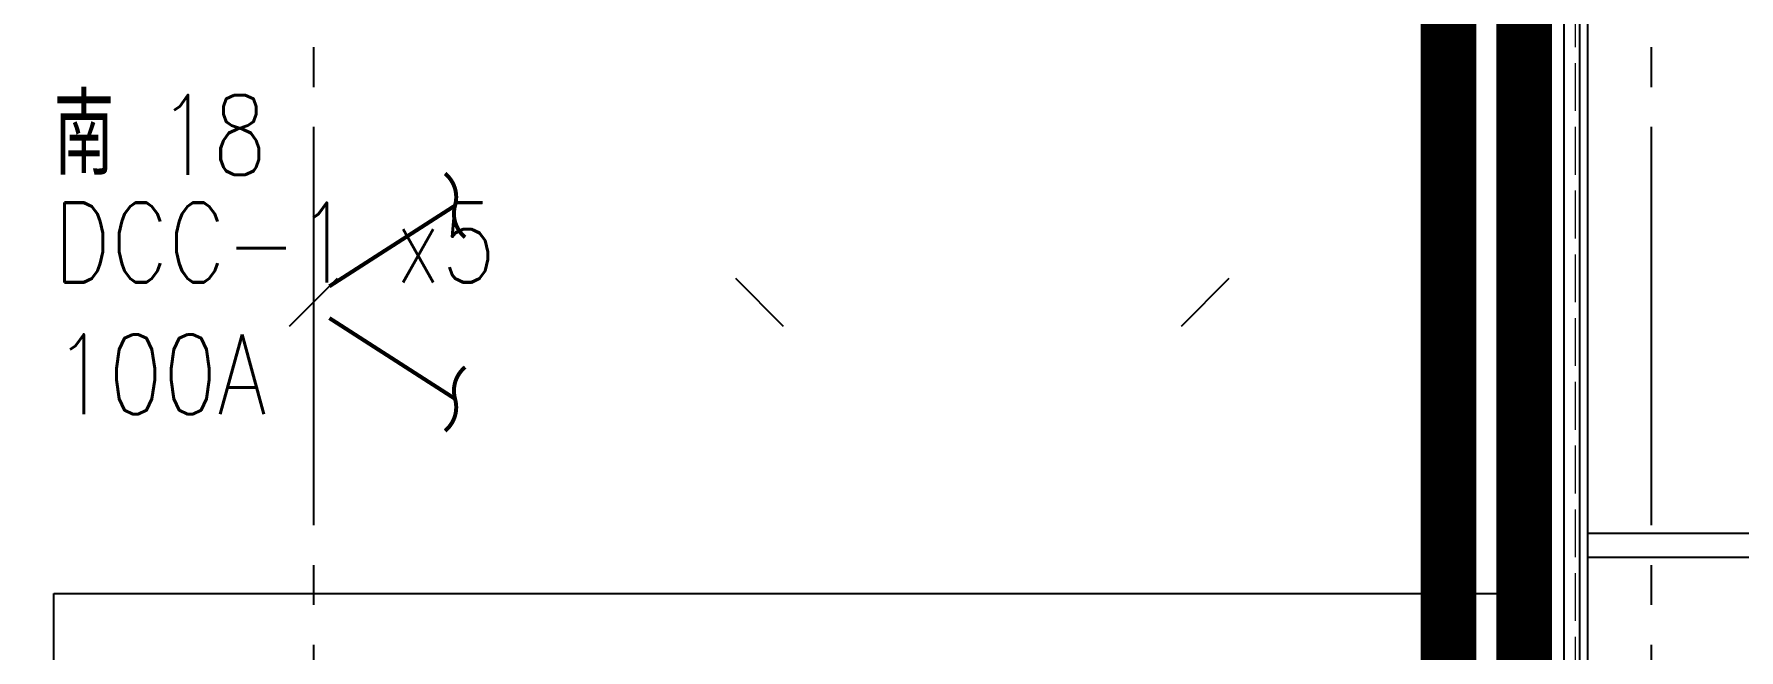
# Model space of a CAD drawing. Extents: x -3080 to 28500, y -1326 to 31609.
# Drawn here: x 15785 to 16855, y 532 to 918 of the extents above; entities that cross this region are included whole.
import ezdxf
from ezdxf.enums import TextEntityAlignment as Align

# ---------------------------------------------------------------- set-up
doc = ezdxf.new("R2010")
doc.units = 0
doc.header["$LTSCALE"] = 100
for name, pattern in [('X-S-FAB-L05$0$COL-CEN-LIN', [3.25, 2.5, -0.25, 0.25, -0.25]), ('X-S-FAB-L05$0$DASHED', [0.75, 0.5, -0.25]), ('X-S-FAB-L05$0$HIDDEN', [0.4, 0.3, -0.1])]:
    doc.linetypes.add(name, pattern=pattern)
for name, color, linetype in [('0-xref', 8, 'Continuous'), ('188K-SM-03-F05-ARCH-PA-Y2257103$0$K-岩棉 2hr 3.5-非抗', 53, 'Continuous'), ('188K-SM-03-F05-MECH-DCC-Y2257103$0$00_閥站分組', 1, 'Continuous'), ('188K-SM-07-F10-MECH-CR PIPE-Y2257103$0$00_AC_CHS_12℃', 4, 'Continuous'), ('188K-SM-07-F10-MECH-CR PIPE-Y2257103$0$00_AC_CHS_20℃', 3, 'Continuous'), ('188K-SM-07-F10-MECH-CR PIPE-Y2257103$0$00_閥站分組', 1, 'Continuous'), ('X-S-FAB-L05$0$BLOCK', 8, 'Continuous'), ('X-S-FAB-L05$0$BR-D', 8, 'X-S-FAB-L05$0$DASHED'), ('X-S-FAB-L05$0$CCL', 8, 'X-S-FAB-L05$0$COL-CEN-LIN'), ('X-S-FAB-L05$0$HID', 8, 'X-S-FAB-L05$0$HIDDEN'), ('X-S-FAB-L05$0$S-鋼柱', 8, 'Continuous'), ('X-S-FAB-L05$0$WALL-DR', 8, 'Continuous'), ('X-S-FAB-L05$0$斜撐', 8, 'Continuous')]:
    doc.layers.add(name, color=color, linetype=linetype)
doc.layers.add('X-S-FAB-L05$0$XREF', color=8, linetype='Continuous', lineweight=0)
doc.styles.add('188K-SM-03-F05-MECH-DCC-Y2257103$0$XFM1Q20-200k$0$12P7-XCM2P10$0$AA-TXT', font='simplex.shx', dxfattribs={"bigfont": 'china.shx'})
doc.styles.add('188K-SM-07-F10-MECH-CR PIPE-Y2257103$0$XFM1Q20-200k$0$12P7-XCM2P10$0$AA-TXT', font='simplex.shx', dxfattribs={"bigfont": 'china.shx'})

# ---------------------------------------------------------------- blocks, each defined once
blk = doc.blocks.new('X-S-FAB-L05$0$FAB2-L05')
at = {"layer": 'X-S-FAB-L05$0$CCL'}
for p, q in [((-10200, 11005), (-10200, 0)), ((-9360, 11005), (-9360, 0))]:
    blk.add_line(p, q, dxfattribs=at)
blk = doc.blocks.new('X-S-FAB-L05$0$斜撐')
at = {"layer": 'X-S-FAB-L05$0$BR-D', "const_width": 0.5}
blk.add_lwpolyline([(962.11, 215.55, -0.296213), (957.95, 215.19, 0.299957), (953.75, 214.85, 0.006918)], format="xyb", dxfattribs=at)
at = {"layer": 'X-S-FAB-L05$0$BR-D', "linetype": 'ByBlock', "const_width": 0.5}
blk.add_lwpolyline([(964.37, 197.57), (957.95, 215.19)], dxfattribs=at)
blk = doc.blocks.new('X-S-FAB-L05$0$SC1')
at = {"layer": 'DefPoints'}
blk.add_line((27925, 8342.1), (27955, 8312.1), dxfattribs=at)
blk = doc.blocks.new('X-S-FAB-L05$0$VC(C)')
at = {"layer": 'X-S-FAB-L05$0$S-鋼柱', "rotation": 90}
for p in [(24287.1, -27190), (24847.1, -27190)]:
    blk.add_blockref('X-S-FAB-L05$0$SC1', p, dxfattribs=at)
at = {"layer": 'X-S-FAB-L05$0$S-鋼柱'}
blk.add_blockref('X-S-FAB-L05$0$SC1', (-11700, -7577.1), dxfattribs=at)
at = {"layer": 'X-S-FAB-L05$0$斜撐'}
for p, xscale, yscale, zscale, rotation in [((13947.4, 5247.2), 5.000000000000002, 5.000000000000002, 5.000000000000002, 282.6853631040207), ((13947.4, -3747.2), -5, 5, 5, 257.3146368959793)]:
    blk.add_blockref('X-S-FAB-L05$0$斜撐', p, dxfattribs=dict(at, xscale=xscale, yscale=yscale, zscale=zscale, rotation=rotation))
blk = doc.blocks.new('X-S-FAB-L05')
at = {"layer": 'X-S-FAB-L05$0$HID', "linetype": 'X-S-FAB-L05$0$HIDDEN', "lineweight": 0}
blk.add_lwpolyline([(16752.5, 1547.5), (15072.5, 1547.5), (15072.5, 310), (16752.5, 310)], close=True, dxfattribs=at)
at = {"layer": 'X-S-FAB-L05$0$WALL-DR'}
for p, q in [((16745, 1445), (16745, 55)), ((16760, 1445), (16760, 55)), ((16760, 605), (17005, 605)), ((16760, 590), (17005, 590))]:
    blk.add_line(p, q, dxfattribs=at)
at = {"layer": 'X-S-FAB-L05$0$BLOCK'}
blk.add_blockref('X-S-FAB-L05$0$FAB2-L05', (26160, -720), dxfattribs=at)
at = {"layer": 'X-S-FAB-L05$0$XREF'}
blk.add_blockref('X-S-FAB-L05$0$VC(C)', (0, 0), dxfattribs=at)
blk = doc.blocks.new('188K-SM-03-F05-ARCH-PA-Y2257103')
at = {"layer": '188K-SM-03-F05-ARCH-PA-Y2257103$0$K-岩棉 2hr 3.5-非抗'}
for p, q in [((16745, 1895), (16745, -7.5, 0)), ((16755, 1895, 0), (16755, -7.5, 0))]:
    blk.add_line(p, q, dxfattribs=at)
blk = doc.blocks.new('188K-SM-03-F05-MECH-DCC-Y2257103')
at = {"layer": '188K-SM-03-F05-MECH-DCC-Y2257103$0$00_閥站分組', "ltscale": 1000, "elevation": 0}
blk.add_lwpolyline([(15796.9, 567.1), (16707.2, 567.1), (16707.2, 42.3), (15796.9, 42.3)], close=True, dxfattribs=at)
at = {"layer": '188K-SM-03-F05-MECH-DCC-Y2257103$0$00_閥站分組', "style": '188K-SM-03-F05-MECH-DCC-Y2257103$0$XFM1Q20-200k$0$12P7-XCM2P10$0$AA-TXT', "width": 0.8}
for s, p in [('南 18', (15796.9, 855)), ('DCC-1 x5', (15796.9, 787.5)), ('100A', (15796.9, 704.8))]:
    blk.add_text(s, height=50, dxfattribs=at).set_placement(p, align=Align.MIDDLE_LEFT)
blk = doc.blocks.new('188K-SM-07-F10-MECH-CR PIPE-Y2257103')
at = {"layer": '188K-SM-07-F10-MECH-CR PIPE-Y2257103$0$00_AC_CHS_12℃', "ltscale": 1000, "const_width": 35}
blk.add_lwpolyline([(1863.885, 112.877), (12844.042, 112.877), (12844.042, -152.494), (15041.321, -152.494), (15041.321, 85.834), (16672.641, 85.834), (16672.641, 1909.873), (24026.171, 1909.873)], dxfattribs=at)
at = {"layer": '188K-SM-07-F10-MECH-CR PIPE-Y2257103$0$00_AC_CHS_20℃', "ltscale": 1000, "const_width": 35}
blk.add_lwpolyline([(1863.885, 63.55), (12780.714, 65.58), (12782.797, -201.709), (15093.572, -202.093), (15101.312, 29.205), (16720.194, 27.785), (16720.194, 1812.454), (24026.171, 1812.454)], dxfattribs=at)
at = {"layer": '188K-SM-07-F10-MECH-CR PIPE-Y2257103$0$00_閥站分組', "ltscale": 1000, "elevation": 0}
blk.add_lwpolyline([(15796.929, 567.105), (16707.238, 567.105), (16707.238, 42.337), (15796.929, 42.337)], close=True, dxfattribs=at)
at = {"layer": '188K-SM-07-F10-MECH-CR PIPE-Y2257103$0$00_閥站分組', "style": '188K-SM-07-F10-MECH-CR PIPE-Y2257103$0$XFM1Q20-200k$0$12P7-XCM2P10$0$AA-TXT', "width": 0.8}
for s, p in [('南 18', (15796.888, 854.959)), ('DCC-1 x5', (15796.888, 787.459)), ('100A', (15796.888, 704.816))]:
    blk.add_text(s, height=50, dxfattribs=at).set_placement(p, align=Align.MIDDLE_LEFT)

msp = doc.modelspace()

# ---------------------------------------------------------------- block references
at = {"layer": '0-xref'}
for name in ['X-S-FAB-L05', '188K-SM-03-F05-MECH-DCC-Y2257103', '188K-SM-03-F05-ARCH-PA-Y2257103']:
    msp.add_blockref(name, (0, 0), dxfattribs=at)

# ---------------------------------------------------------------- next in the draw order: block references
msp.add_blockref('188K-SM-07-F10-MECH-CR PIPE-Y2257103', (0, 0), dxfattribs=at)

doc.saveas('drawing.dxf')
